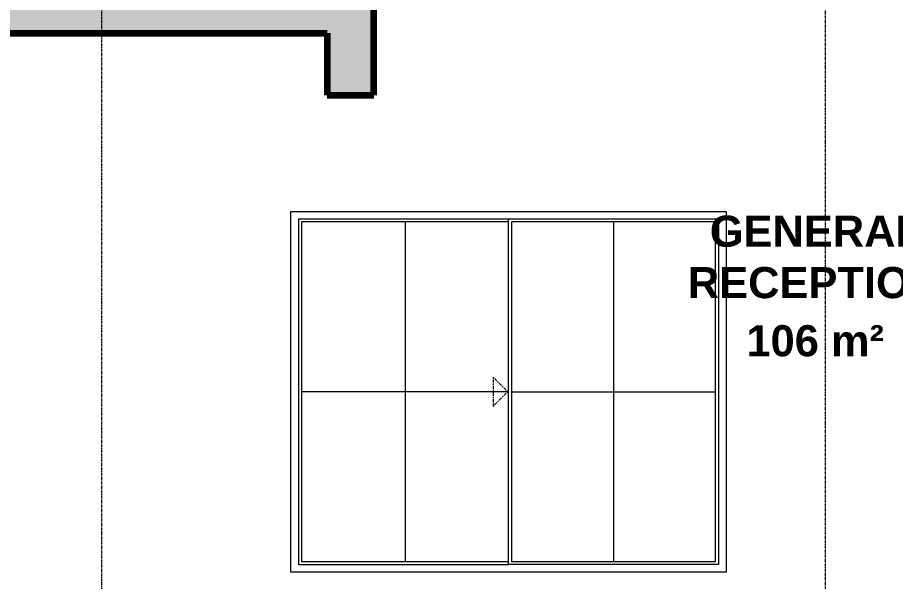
# Model space of a CAD drawing. Header units: millimetres. Extents: x -35190 to 411743, y -233114 to 23872.
# Drawn here: x 11842 to 16078, y -220317 to -217596 of the extents above; entities that cross this region are included whole.
import ezdxf

# ---------------------------------------------------------------- set-up
doc = ezdxf.new("R2010")
doc.units = ezdxf.units.MM
doc.linetypes.add('Centre', pattern=[31.75, 6.35, -4.7625, 15.875, -4.7625])
doc.linetypes.add('Grid Line', pattern=[22.225, 12.7, -3.175, 3.175, -3.175])
for name, color, linetype, lineweight in [('A-AREA-IDEN', 2, 'Continuous', 9), ('A-DETL-GENF', 92, 'Continuous', 18), ('A-DETL-THIN', 151, 'Continuous', 18), ('A-GLAZ', 151, 'Continuous', 18), ('A-WALL', 113, 'Continuous', 18), ('S-GRID', 1, 'Continuous', 9)]:
    doc.layers.add(name, color=color, linetype=linetype, lineweight=lineweight)
doc.styles.add('Arial_B', font='arialbd.ttf', dxfattribs={"height": 225})

# ---------------------------------------------------------------- blocks, each defined once
blk = doc.blocks.new('Sliding - 2L - SL2_1 X 1_8-V2-Section 2')
at = {"layer": 'A-GLAZ'}
for p, q in [((9701.3, 3154), (9701.3, 1486)), ((9701.3, 3154), (10715.3, 3154)), ((9716.3, 3139), (9716.3, 1501)), ((10715.3, 3139), (9716.3, 3139)), ((10215.8, 3139), (10215.8, 1501)), ((10715.3, 1486), (10715.3, 3154)), ((10715.3, 3154), (11729.3, 3154)), ((10730.4, 3138.9), (10730.4, 1501.1)), ((11714.2, 3138.9), (10730.4, 3138.9)), ((11222.3, 3138.9), (11222.3, 1501.1)), ((11714.2, 1501.1), (11714.2, 3138.9)), ((11729.3, 3154), (11729.3, 1486)), ((10711.5, 2320), (9716.3, 2320)), ((10730.4, 2320), (11714.2, 2320)), ((9701.3, 1486), (10715.3, 1486)), ((9716.3, 1501), (10715.3, 1501)), ((11729.3, 1486), (10715.3, 1486)), ((10730.4, 1501.1), (11714.2, 1501.1))]:
    blk.add_line(p, q, dxfattribs=at)
at = {"layer": 'A-GLAZ', "linetype": 'Centre'}
for p, q in [((10711.5, 2320), (10640.8, 2390.7)), ((10640.8, 2390.7), (10640.8, 2249.3)), ((10711.5, 2320), (10640.8, 2249.3))]:
    blk.add_line(p, q, dxfattribs=at)

msp = doc.modelspace()

# ---------------------------------------------------------------- hatches: boundary and pattern name
at = {"layer": 'A-DETL-GENF'}
h = msp.add_hatch(dxfattribs=at)
h.set_pattern_fill('FP_7', style=0, pattern_type=2)
h.set_pattern_definition([(50, (6216.13, -214796.49), (127.5292, -11.1576), [13.335, -146.685]), (355, (6216.13, -214796.5), (-24.6697, 133.74), [10.668, -117.348]), (100.451, (6226.76, -214797.42), (102.8597, 122.5818), [11.333, -124.663]), (46.184, (6216.13, -214760.93), (189.7552, -29.4304), [20.003, -220.028]), (96.636, (6231.94, -214763.39), (166.1822, 173.1996), [17, -186.995]), (351.184, (6216.13, -214760.93), (166.184, 173.1976), [16.002, -176.022]), (21, (6233.91, -214769.82), (106.13027, -71.586), [13.335, -146.685]), (326, (6233.91, -214769.82), (43.2619, 128.93175), [10.668, -117.348]), (71.451, (6242.75, -214775.79), (149.392, 57.34505), [11.333, -124.663]), (37.5, (6216.13, -214796.494), (2.16223, 59.18836), [5.867, -110.058, 5.867, -113.259, -117.793]), (37.5, (6216.13, -214796.494), (2.16223, 59.18836), [-235.052, 5.867, -111.925]), (7.5, (6216.13, -214796.494), (46.77386, 70.12615), [5.867, -62.052, 5.867, -107.391, -44.895]), (7.5, (6216.13, -214796.494), (46.77386, 70.12615), [-181.178, 5.867, -39.027]), (327.5, (6176.48, -214796.494), (94.91367, -4.01009), [5.867, -38.583, 5.867, -132.817, -184.023]), (327.5, (6176.48, -214796.494), (94.91367, -4.01009), [-183.134, 5.867, -178.156]), (317.5, (6158.7, -214796.49), (103.69057, 17.79882), [5.867, -51.918, 5.867, -86.233, -130.683]), (317.5, (6158.7, -214796.49), (103.69057, 17.79882), [-149.885, 5.867, -124.816])])
h.paths.add_polyline_path([(-6376.1, -221721.5), (-6376.1, -221306.5), (-4879.2, -221306.5), (-4879.2, -221156.5), (-6676.1, -221156.5), (-6676.1, -221721.5), (-6558.5, -221721.5)])
h.paths.add_polyline_path([(24295.8, -221721.5), (24295.8, -221571.5), (23995.8, -221571.5), (23995.8, -221421.5), (23707.8, -221421.5), (23707.8, -221271.5), (11735.8, -221271.5), (11735.8, -221121.5), (11435.8, -221121.5), (11435.8, -220971.5), (11135.8, -220971.5), (11135.8, -220821.5), (10835.8, -220821.5), (10835.8, -220671.5), (10535.8, -220671.5), (10535.8, -220521.5), (10235.8, -220521.5), (10235.8, -220371.5), (9935.8, -220371.5), (9935.8, -220221.5), (9635.8, -220221.5), (9635.8, -220071.5), (9335.8, -220071.5), (9335.8, -219921.5), (9035.8, -219921.5), (9035.8, -219771.5), (8735.8, -219771.5), (8735.8, -219621.5), (8435.8, -219621.5), (8435.8, -219471.5), (8135.8, -219471.5), (8135.8, -219321.5), (7835.8, -219321.5), (7835.8, -219171.5), (7535.8, -219171.5), (7535.8, -219021.5), (5510.8, -219021.5), (5510.8, -219321.5), (5735.8, -219321.5), (5735.8, -219171.5), (7200.4, -219171.5), (11400.4, -221271.5), (3485.8, -221271.5), (3485.8, -221421.5), (23595.8, -221421.5), (23595.8, -221521.5), (23960.4, -221721.5)])
h.paths.add_polyline_path([(211.3, -221421.5), (285.8, -221421.5), (285.8, -221271.5), (-4864.2, -221271.5), (-4864.2, -221421.5), (-540.9, -221421.5)])
h.paths.add_polyline_path([(-6558.5, -219251.5), (-6376.1, -219251.5), (-6376.1, -218801.5), (-8314.2, -218801.5), (-8314.2, -218951.5), (-6676.1, -218951.5), (-6676.1, -219251.5)])
h.paths.add_polyline_path([(3710.8, -218571.5), (3710.8, -218346.5), (3485.8, -218346.5), (3485.8, -218571.5)])
h.paths.add_polyline_path([(19270.8, -218523.5), (19515.8, -218523.5), (19515.8, -218271.5), (24595.8, -218271.5), (24595.8, -218171.5), (24495.8, -218171.5), (24495.8, -217771.5), (24595.8, -217771.5), (24595.8, -217671.5), (24295.8, -217671.5), (24295.8, -218121.5), (19270.8, -218121.5), (19270.8, -218424.7)])
h.paths.add_polyline_path([(13560.8, -217971.5), (13560.8, -217521.5), (11735.8, -217521.5), (11735.8, -217371.5), (11435.8, -217371.5), (11435.8, -217221.5), (11135.8, -217221.5), (11135.8, -217071.5), (10835.8, -217071.5), (10835.8, -216921.5), (10535.8, -216921.5), (10535.8, -216771.5), (10235.8, -216771.5), (10235.8, -216621.5), (9935.8, -216621.5), (9935.8, -216471.5), (9635.8, -216471.5), (9635.8, -216321.5), (9335.8, -216321.5), (9335.8, -216171.5), (9035.8, -216171.5), (9035.8, -216021.5), (8735.8, -216021.5), (8735.8, -215871.5), (8435.8, -215871.5), (8435.8, -215721.5), (8135.8, -215721.5), (8135.8, -215571.5), (7835.8, -215571.5), (7835.8, -215421.5), (7535.8, -215421.5), (7535.8, -215271.5), (5510.8, -215271.5), (5510.8, -215571.5), (5735.8, -215571.5), (5735.8, -215421.5), (7200.4, -215421.5), (11700.4, -217671.5), (13335.8, -217671.5), (13335.8, -217971.5)])
h.paths.add_polyline_path([(211.3, -217971.5), (285.8, -217971.5), (285.8, -217521.5), (-4864.2, -217521.5), (-4864.2, -217971.5), (-4639.2, -217971.5), (-4639.2, -217671.5), (-3839.2, -217671.5), (-3839.2, -217971.5), (-3614.2, -217971.5), (-3614.2, -217671.5), (-2064.2, -217671.5), (-2064.2, -217971.5), (-1839.2, -217971.5), (-1839.2, -217671.5), (60.8, -217671.5), (60.8, -217971.5)])
h.paths.add_polyline_path([(5510.8, -217971.5), (5735.8, -217971.5), (5735.8, -217521.5), (3485.8, -217521.5), (3485.8, -217971.5), (3710.8, -217971.5), (3710.8, -217671.5), (5510.8, -217671.5), (5510.8, -217942.6)])
h.paths.add_polyline_path([(-6652.6, -217859.7), (-6376.1, -217859.7), (-6376.1, -217559.7), (-4879.2, -217559.7), (-4879.2, -217409.7), (-6676.1, -217409.7), (-6676.1, -217859.7), (-6664.3, -217859.7)])
h.paths.add_polyline_path([(-6676.1, -215496.5), (-6376.1, -215496.5), (-6376.1, -215046.5), (-8314.2, -215046.5), (-8314.2, -215196.5), (-6676.1, -215196.5)])
h.paths.add_polyline_path([(-2045.3, -215421.5), (-1839.2, -215421.5), (-1839.2, -215196.5), (-2064.2, -215196.5), (-2064.2, -215421.5)])
h.paths.add_polyline_path([(3485.8, -214821.5), (3710.8, -214821.5), (3710.8, -214596.5), (3485.8, -214596.5)])
h.paths.add_polyline_path([(5510.8, -214221.5), (5735.8, -214221.5), (5735.8, -213771.5), (3485.8, -213771.5), (3485.8, -214221.5), (3710.8, -214221.5), (3710.8, -213921.5), (5510.8, -213921.5), (5510.8, -214086.3)])
h.paths.add_polyline_path([(13335.8, -214221.5), (13560.8, -214221.5), (13560.8, -213771.5), (10038, -213771.5), (10038, -213921.5), (13335.8, -213921.5), (13335.8, -214086.3)])
h.paths.add_polyline_path([(-4864.2, -214221.5), (-4639.2, -214221.5), (-4639.2, -213921.5), (-3839.2, -213921.5), (-3839.2, -214221.5), (-3614.2, -214221.5), (-3614.2, -213921.5), (-2064.2, -213921.5), (-2064.2, -214221.5), (-1839.2, -214221.5), (-1839.2, -213921.5), (60.8, -213921.5), (60.8, -214221.5), (285.8, -214221.5), (285.8, -213771.5), (-4864.2, -213771.5), (-4864.2, -214206.8)])
h.paths.add_polyline_path([(-2064.2, -211671.5), (-1839.2, -211671.5), (-1839.2, -211446.5), (-2064.2, -211446.5)])
h.paths.add_polyline_path([(3710.8, -211071.5), (3710.8, -210846.5), (3470.6, -210846.5), (3470.6, -211071.5)])
h.paths.add_polyline_path([(19495.8, -211031.5), (19495.8, -210806.5), (19270.8, -210806.5), (19270.8, -211031.5)])

# ---------------------------------------------------------------- linework, layer by layer
at = {"layer": 'A-DETL-THIN', "lineweight": 100}
for p, q in [((13560.8, -217971.5), (13560.8, -217521.5)), ((11700.4, -217671.5), (13335.8, -217671.5)), ((13335.8, -217671.5), (13335.8, -217971.5)), ((13335.8, -217971.5), (13560.8, -217971.5))]:
    msp.add_line(p, q, dxfattribs=at)
at = {"layer": 'A-WALL'}
for p, q in [((13160.8, -220271.5), (13160.8, -218531.5)), ((13160.8, -218531.5), (15260.8, -218531.5)), ((15260.8, -218531.5), (15260.8, -220271.5)), ((15260.8, -220271.5), (13160.8, -220271.5))]:
    msp.add_line(p, q, dxfattribs=at)
at = {"layer": 'S-GRID', "linetype": 'Grid Line'}
for p, q in [((12248.3, -222026.3), (12248.3, -205333.1)), ((15741.3, -222400.6), (15741.3, -205333.1))]:
    msp.add_line(p, q, dxfattribs=at)

# ---------------------------------------------------------------- block references
at = {"layer": 'A-GLAZ', "linetype": 'Centre'}
msp.add_blockref('Sliding - 2L - SL2_1 X 1_8-V2-Section 2', (3495.5, -221721.5), dxfattribs=at)

# ---------------------------------------------------------------- texts
at = {"layer": 'A-AREA-IDEN', "char_height": 150, "attachment_point": 1, "style": 'Arial_B'}
for s, insert, width in [('GENERAL', (15182.2, -218552.1), 1250.632), ('RECEPTION', (15076.3, -218800.2), 1503.164), ('106 m²', (15359.1, -219080.7), 817.721)]:
    msp.add_mtext(s, dxfattribs=dict(at, insert=insert, width=width))

doc.saveas('drawing.dxf')
